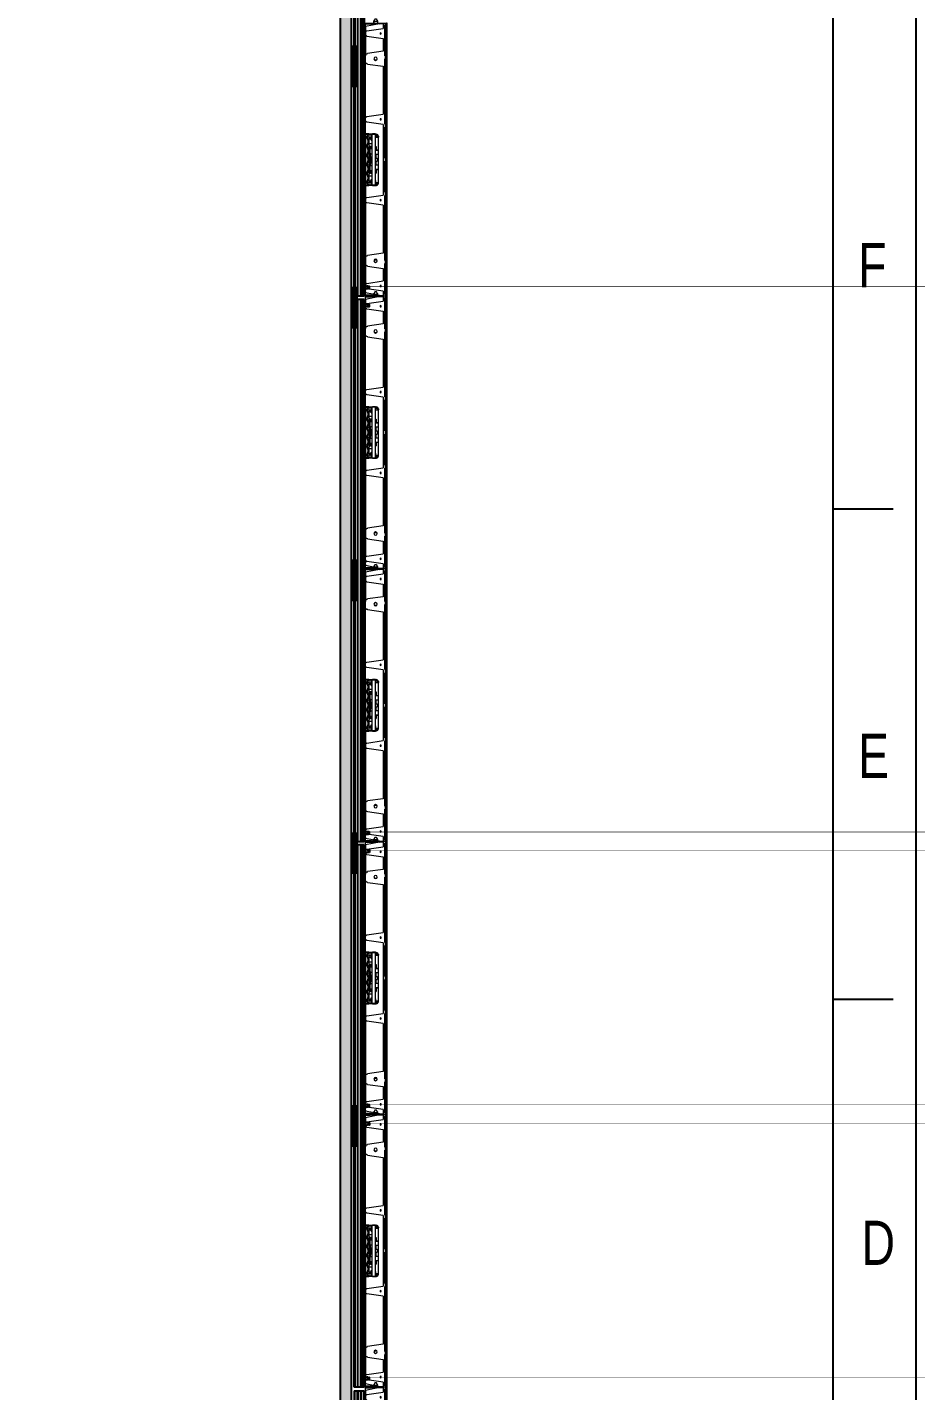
# Model space of a CAD drawing. Header units: millimetres. Extents: x 2185 to 26698, y 9658 to 17427.
# Drawn here: x 24939 to 26698, y 12769 to 15468 of the extents above; entities that cross this region are included whole.
import ezdxf

# ---------------------------------------------------------------- set-up
doc = ezdxf.new("R2010")
doc.units = ezdxf.units.MM
doc.linetypes.add('SLD-实线', pattern=[0])
doc.layers.add('1轮廓线', color=7, linetype='Continuous', lineweight=25)
doc.layers.add('文字层', color=8, linetype='SLD-实线', lineweight=15)
doc.layers.add('DIM', color=4, linetype='Continuous')
doc.styles.add('CKSTANDARD', font='arial.ttf')
doc.styles.add('Roamns', font='romans.shx')

# ---------------------------------------------------------------- blocks, each defined once
blk = doc.blocks.new('76130100')
at = {"color": 2, "linetype": 'Continuous'}
for p, q in [((-4244.3, 2581.9), (-4239.3, 2581.9)), ((-4244.3, 2581.9), (-4244.3, 2578.9)), ((-4242.3, 2578.9), (-4244.3, 2578.9)), ((-4244.3, 2567.9), (-4242.3, 2568.3)), ((-4244.3, 2567.9), (-4244.3, 2565.8)), ((-4242.3, 2565.5), (-4244.3, 2565.8)), ((-4242.3, 2517.4), (-4242.3, 2578.9)), ((-4239.3, 2581.9), (-4206.8, 2581.9)), ((-4239.3, 2581.9), (-4239.3, 2571.9)), ((-4232.2, 2581), (-4239.3, 2581.4)), ((-4206.8, 2567.2), (-4239.3, 2571.9)), ((-4232.2, 2581), (-4204.3, 2579.4)), ((-4232.2, 2581), (-4204.3, 2575.4)), ((-4227.8, 2586.8), (-4228.3, 2586.3)), ((-4227.6, 2586.3), (-4228.3, 2586.3)), ((-4228.3, 2586.3), (-4228.3, 2581.9)), ((-4227, 2587.9), (-4227.8, 2585.9)), ((-4227.4, 2586.8), (-4227.8, 2586.8)), ((-4220.8, 2585.9), (-4227.8, 2585.9)), ((-4227.8, 2585.9), (-4227.8, 2581.9)), ((-4226.8, 2587.9), (-4227, 2587.9)), ((-4223, 2590.9), (-4225.6, 2590.9)), ((-4221.6, 2587.9), (-4221.7, 2587.9)), ((-4221.6, 2587.9), (-4220.8, 2585.9)), ((-4220.8, 2586.8), (-4221.1, 2586.8)), ((-4220.3, 2586.3), (-4220.9, 2586.3)), ((-4220.8, 2586.8), (-4220.3, 2586.3)), ((-4220.8, 2585.9), (-4220.8, 2581.9)), ((-4220.3, 2586.3), (-4220.3, 2581.9)), ((-4206.8, 2581.9), (-4204.3, 2581.9)), ((-4206.8, 2579.5), (-4206.8, 2581.9)), ((-4204.3, 2575.4), (-4204.3, 2581.9)), ((-4204.3, 2575.4), (-4204.2, 2568.9)), ((-4204.3, 2573.9), (-4203.8, 2573.4)), ((-4203.8, 2554.4), (-4203.8, 2573.4)), ((-4206.8, 2556.5), (-4239.3, 2551.9)), ((-4239.3, 2551.9), (-4239.3, 2526.9)), ((-4235.3, 2561.2), (-4235.3, 2562.6)), ((-4233.5, 2562.9), (-4235, 2562.9)), ((-4204.3, 2564.3), (-4204.3, 2559.5)), ((-4204.3, 2558.4), (-4204.2, 2517.5)), ((-4203.8, 2554.4), (-4204.3, 2553.9)), ((-4204.3, 2553.9), (-4203.8, 2554.4)), ((-4203.8, 2554.4), (-4204.3, 2553.9)), ((-4204.3, 2553.9), (-4203.8, 2554.4)), ((-4203.9, 2558.9), (-4203.8, 2558.9)), ((-4203.8, 2554.4), (-4203.8, 2554.4)), ((-4242.3, 2517.4), (-4244.3, 2517.4)), ((-4244.3, 2517.4), (-4244.3, 2511.4)), ((-4242.3, 2511.4), (-4244.3, 2511.4)), ((-4242.3, 2382.4), (-4242.3, 2511.4)), ((-4239.3, 2526.9), (-4208.5, 2522.5)), ((-4204.3, 2361.9), (-4204.3, 2517.5)), ((-4244.3, 2509), (-4244.1, 2509.4)), ((-4244.3, 2509), (-4244.3, 2504.7)), ((-4244.3, 2504.7), (-4244.1, 2504.4)), ((-4244.3, 2494), (-4244.1, 2494.4)), ((-4244.3, 2494), (-4244.3, 2489.7)), ((-4244.3, 2489.7), (-4244.1, 2489.4)), ((-4244.3, 2489.7), (-4244.1, 2489.4)), ((-4244.1, 2509.4), (-4242.3, 2509.4)), ((-4244.1, 2504.4), (-4242.3, 2504.4)), ((-4244.1, 2494.4), (-4242.3, 2494.4)), ((-4244.1, 2489.4), (-4242.3, 2489.4)), ((-4244.1, 2489.4), (-4242.3, 2489.4)), ((-4244, 2506.9), (-4242.3, 2506.9)), ((-4244, 2491.9), (-4242.3, 2491.9)), ((-4244, 2489.4), (-4244, 2489.4)), ((-4244, 2489.4), (-4244, 2489.4)), ((-4208.5, 2501.3), (-4239.3, 2496.9)), ((-4239.3, 2496.9), (-4239.3, 2401.9)), ((-4221.8, 2509.9), (-4226.7, 2509.9)), ((-4244.3, 2447.9), (-4242.3, 2448.3)), ((-4244.3, 2447.9), (-4244.3, 2445.8)), ((-4242.3, 2445.5), (-4244.3, 2445.8)), ((-4244.3, 2389), (-4244.1, 2389.4)), ((-4244.3, 2389), (-4244.3, 2384.7)), ((-4244.3, 2384.7), (-4244.1, 2384.4)), ((-4242.3, 2382.4), (-4244.3, 2382.4)), ((-4244.3, 2382.4), (-4244.3, 2376.4)), ((-4242.3, 2376.4), (-4244.3, 2376.4)), ((-4244.1, 2389.4), (-4242.3, 2389.4)), ((-4244.1, 2384.4), (-4242.3, 2384.4)), ((-4244, 2386.9), (-4242.3, 2386.9)), ((-4242.3, 2314.9), (-4242.3, 2376.4)), ((-4206.8, 2397.2), (-4239.3, 2401.9)), ((-4239.3, 2381.9), (-4206.8, 2386.5)), ((-4239.3, 2381.9), (-4239.3, 2241.9)), ((-4244.3, 2373.5), (-4244.1, 2373.9)), ((-4244.3, 2373.5), (-4244.3, 2369.2)), ((-4244.3, 2369.2), (-4244.1, 2368.9)), ((-4244.3, 2362), (-4244.1, 2362.4)), ((-4244.3, 2362), (-4244.3, 2357.7)), ((-4244.3, 2357.7), (-4244.1, 2357.4)), ((-4244.1, 2373.9), (-4242.3, 2373.9)), ((-4244.1, 2368.9), (-4242.3, 2368.9)), ((-4244.1, 2362.4), (-4242.3, 2362.4)), ((-4244.1, 2357.4), (-4242.3, 2357.4)), ((-4244, 2371.4), (-4242.3, 2371.4)), ((-4244, 2359.9), (-4242.3, 2359.9)), ((-4230.2, 2356.9), (-4229.3, 2356.9)), ((-4230.2, 2266.9), (-4230.2, 2356.9)), ((-4224.3, 2356.9), (-4229.3, 2356.9)), ((-4229.3, 2356.9), (-4229.3, 2266.9)), ((-4227.7, 2360.5), (-4227.7, 2359.7)), ((-4227.7, 2359.7), (-4227.5, 2359.4)), ((-4227.5, 2359.4), (-4223.7, 2359.4)), ((-4227.3, 2359.4), (-4227.3, 2357.1)), ((-4224.3, 2357.1), (-4227.3, 2357.1)), ((-4224.3, 2361.9), (-4204.3, 2361.9)), ((-4224.3, 2352.9), (-4224.3, 2359.4)), ((-4223.7, 2352.9), (-4224.3, 2352.9)), ((-4224.2, 2362.9), (-4218.4, 2362.9)), ((-4223.7, 2361.9), (-4223.7, 2261.9)), ((-4204.3, 2364.3), (-4218.4, 2362.9)), ((-4204.3, 2363.6), (-4218.4, 2362.2)), ((-4218.4, 2362.6), (-4218.4, 2362.9)), ((-4218.4, 2362.2), (-4218.4, 2362.6)), ((-4204.3, 2362.2), (-4218.4, 2362.2)), ((-4217.7, 2261.9), (-4217.7, 2361.9)), ((-4215.7, 2350.9), (-4217.7, 2350.9)), ((-4215.7, 2350.9), (-4215.7, 2361.9)), ((-4211.3, 2356.2), (-4215.7, 2356.2)), ((-4211.3, 2353.4), (-4215.7, 2353.4)), ((-4211.3, 2262.1), (-4211.3, 2361.7)), ((-4208.3, 2353.2), (-4208.3, 2359.7)), ((-4206.8, 2356.9), (-4207.3, 2356.9)), ((-4207.3, 2355.4), (-4207.3, 2356.9)), ((-4207.3, 2355.4), (-4206.8, 2355.2)), ((-4206.8, 2355.2), (-4206.8, 2356.9)), ((-4204.3, 2361.9), (-4204.3, 2106.2)), ((-4244.3, 2327.9), (-4242.3, 2328.3)), ((-4244.3, 2327.9), (-4244.3, 2325.8)), ((-4242.3, 2325.5), (-4244.3, 2325.8)), ((-4229.3, 2330.9), (-4223.7, 2330.9)), ((-4223.7, 2322.9), (-4229.3, 2322.9)), ((-4225.1, 2331.1), (-4228.1, 2331.1)), ((-4228.1, 2331.1), (-4228.1, 2330.9)), ((-4223.7, 2338.4), (-4225.1, 2338.4)), ((-4225.1, 2338.4), (-4225.1, 2330.9)), ((-4223.7, 2333.9), (-4225.1, 2333.9)), ((-4225.1, 2314.9), (-4225.1, 2322.9)), ((-4211.3, 2344.1), (-4217.7, 2344.1)), ((-4217.7, 2338.4), (-4214.9, 2338.4)), ((-4213.8, 2333.9), (-4217.7, 2333.9)), ((-4213.7, 2323.6), (-4217.7, 2323.6)), ((-4214.9, 2338.4), (-4212.3, 2338.4)), ((-4212.3, 2335.1), (-4213.9, 2338.4)), ((-4213.8, 2323.6), (-4213.8, 2324.6)), ((-4213.8, 2323.6), (-4213.8, 2324.6)), ((-4213.7, 2315.1), (-4213.7, 2323.6)), ((-4212.3, 2324.6), (-4213.3, 2324.6)), ((-4213.3, 2324.6), (-4213.3, 2313.9)), ((-4211.3, 2340.1), (-4212.3, 2339.6)), ((-4212.3, 2339.6), (-4212.3, 2284.1)), ((-4212.3, 2333), (-4211.3, 2333.5)), ((-4208.3, 2335.2), (-4208.3, 2342.5)), ((-4208.3, 2317.2), (-4208.3, 2324.5)), ((-4208.1, 2337.4), (-4208.1, 2336.3)), ((-4208.1, 2322.4), (-4208.1, 2321.3)), ((-4206.8, 2340.5), (-4207.3, 2340.4)), ((-4207.3, 2337.4), (-4207.3, 2340.4)), ((-4207.3, 2337.4), (-4206.8, 2337.2)), ((-4206.8, 2322.5), (-4207.3, 2322.4)), ((-4207.3, 2319.4), (-4207.3, 2322.4)), ((-4206.8, 2340.5), (-4206.8, 2337.2)), ((-4206.8, 2322.5), (-4206.8, 2319.2)), ((-4242.3, 2314.9), (-4244.3, 2314.9)), ((-4244.3, 2314.9), (-4244.3, 2308.9)), ((-4242.3, 2308.9), (-4244.3, 2308.9)), ((-4244.3, 2297.9), (-4242.3, 2298.3)), ((-4244.3, 2297.9), (-4244.3, 2295.8)), ((-4242.3, 2295.5), (-4244.3, 2295.8)), ((-4242.3, 2247.4), (-4242.3, 2308.9)), ((-4227.7, 2313.6), (-4229.3, 2313.6)), ((-4227.7, 2310.2), (-4229.3, 2310.2)), ((-4229.3, 2300.9), (-4223.7, 2300.9)), ((-4223.7, 2314.9), (-4227.7, 2314.9)), ((-4227.7, 2314.9), (-4227.7, 2308.9)), ((-4223.7, 2308.9), (-4227.7, 2308.9)), ((-4225.1, 2300.9), (-4225.1, 2308.9)), ((-4215.7, 2317.9), (-4217.7, 2317.9)), ((-4215.7, 2305.9), (-4217.7, 2305.9)), ((-4217.7, 2300.1), (-4213.7, 2300.1)), ((-4215.7, 2305.9), (-4215.7, 2317.9)), ((-4215.7, 2315.1), (-4213.7, 2315.1)), ((-4215.7, 2313.9), (-4213.3, 2313.9)), ((-4213.3, 2309.9), (-4215.7, 2309.9)), ((-4213.7, 2308.6), (-4215.7, 2308.6)), ((-4213.8, 2313.9), (-4213.8, 2315.1)), ((-4213.8, 2308.6), (-4213.8, 2309.9)), ((-4213.8, 2299.1), (-4213.8, 2300.1)), ((-4213.7, 2300.1), (-4213.7, 2308.6)), ((-4213.3, 2309.9), (-4213.3, 2299.1)), ((-4212.3, 2299.1), (-4213.3, 2299.1)), ((-4208.3, 2299.2), (-4208.3, 2306.5)), ((-4208.1, 2302.4), (-4208.1, 2301.3)), ((-4207.3, 2319.4), (-4206.8, 2319.2)), ((-4206.8, 2304.5), (-4207.3, 2304.4)), ((-4207.3, 2301.4), (-4207.3, 2304.4)), ((-4207.3, 2301.4), (-4206.8, 2301.2)), ((-4206.8, 2304.5), (-4206.8, 2301.2)), ((-4223.7, 2292.9), (-4229.3, 2292.9)), ((-4228.1, 2292.9), (-4228.1, 2292.6)), ((-4225.1, 2292.6), (-4228.1, 2292.6)), ((-4225.1, 2292.9), (-4225.1, 2285.4)), ((-4225.1, 2289.9), (-4223.7, 2289.9)), ((-4223.7, 2285.4), (-4225.1, 2285.4)), ((-4223.7, 2270.9), (-4224.3, 2270.9)), ((-4224.3, 2270.9), (-4224.3, 2263.9)), ((-4217.7, 2289.9), (-4213.8, 2289.9)), ((-4214.9, 2285.4), (-4217.7, 2285.4)), ((-4217.7, 2279.7), (-4211.3, 2279.7)), ((-4215.7, 2272.9), (-4217.7, 2272.9)), ((-4215.7, 2261.9), (-4215.7, 2272.9)), ((-4211.3, 2270.4), (-4215.7, 2270.4)), ((-4211.3, 2267.6), (-4215.7, 2267.6)), ((-4214.9, 2285.4), (-4212.3, 2285.4)), ((-4213.9, 2285.4), (-4212.3, 2288.6)), ((-4211.3, 2290.3), (-4212.3, 2290.8)), ((-4212.3, 2284.1), (-4211.3, 2283.6)), ((-4208.3, 2281.2), (-4208.3, 2288.5)), ((-4208.3, 2264), (-4208.3, 2270.5)), ((-4208.1, 2287.4), (-4208.1, 2286.3)), ((-4206.8, 2286.5), (-4207.3, 2286.4)), ((-4207.3, 2283.4), (-4207.3, 2286.4)), ((-4207.3, 2283.4), (-4206.8, 2283.2)), ((-4206.8, 2268.5), (-4207.3, 2268.4)), ((-4207.3, 2266.9), (-4207.3, 2268.4)), ((-4206.8, 2286.5), (-4206.8, 2283.2)), ((-4206.8, 2266.9), (-4206.8, 2268.5)), ((-4244.3, 2266), (-4244.1, 2266.4)), ((-4244.3, 2266), (-4244.3, 2261.7)), ((-4244.3, 2261.7), (-4244.1, 2261.4)), ((-4244.3, 2254.1), (-4244.1, 2254.4)), ((-4244.3, 2254.1), (-4244.3, 2249.8)), ((-4244.3, 2249.8), (-4244.1, 2249.4)), ((-4242.3, 2247.4), (-4244.3, 2247.4)), ((-4244.3, 2247.4), (-4244.3, 2241.4)), ((-4242.3, 2241.4), (-4244.3, 2241.4)), ((-4244.1, 2266.4), (-4242.3, 2266.4)), ((-4244.1, 2261.4), (-4242.3, 2261.4)), ((-4244.1, 2254.4), (-4242.3, 2254.4)), ((-4244.1, 2249.4), (-4242.3, 2249.4)), ((-4244, 2263.9), (-4242.3, 2263.9)), ((-4244, 2251.9), (-4242.3, 2251.9)), ((-4242.3, 2112.4), (-4242.3, 2241.4)), ((-4206.8, 2237.2), (-4239.3, 2241.9)), ((-4230.2, 2266.9), (-4229.3, 2266.9)), ((-4224.3, 2266.9), (-4229.3, 2266.9)), ((-4224.3, 2266.6), (-4227.3, 2266.6)), ((-4227.3, 2266.6), (-4227.3, 2263.9)), ((-4223.7, 2263.9), (-4227.3, 2263.9)), ((-4227.3, 2263.9), (-4227.3, 2261.1)), ((-4204.3, 2261.9), (-4224.3, 2261.9)), ((-4218.4, 2260.9), (-4224.2, 2260.9)), ((-4218.4, 2261.6), (-4204.3, 2261.6)), ((-4204.3, 2260.2), (-4218.4, 2261.6)), ((-4218.4, 2260.9), (-4204.3, 2259.5)), ((-4207.3, 2266.9), (-4206.8, 2266.9)), ((-4244.3, 2239), (-4244.1, 2239.4)), ((-4244.3, 2239), (-4244.3, 2234.7)), ((-4244.3, 2234.7), (-4244.1, 2234.4)), ((-4244.1, 2239.4), (-4242.3, 2239.4)), ((-4244.1, 2234.4), (-4242.3, 2234.4)), ((-4244, 2236.9), (-4242.3, 2236.9)), ((-4239.3, 2221.9), (-4206.8, 2226.5)), ((-4239.3, 2221.9), (-4239.3, 2126.9)), ((-4244.3, 2177.9), (-4242.3, 2178.3)), ((-4244.3, 2177.9), (-4244.3, 2175.8)), ((-4242.3, 2175.5), (-4244.3, 2175.8)), ((-4244.3, 2134), (-4244.1, 2134.4)), ((-4244.3, 2134), (-4244.3, 2129.7)), ((-4244.1, 2134.4), (-4242.3, 2134.4)), ((-4244.3, 2129.7), (-4244.1, 2129.4)), ((-4244.3, 2129.7), (-4244.1, 2129.4)), ((-4244.3, 2119), (-4244.1, 2119.4)), ((-4244.3, 2119), (-4244.3, 2114.7)), ((-4244.3, 2114.7), (-4244.1, 2114.4)), ((-4242.3, 2112.4), (-4244.3, 2112.4)), ((-4244.3, 2112.4), (-4244.3, 2106.4)), ((-4242.3, 2106.4), (-4244.3, 2106.4)), ((-4244.1, 2129.4), (-4242.3, 2129.4)), ((-4244.1, 2129.4), (-4242.3, 2129.4)), ((-4244.1, 2119.4), (-4242.3, 2119.4)), ((-4244.1, 2114.4), (-4242.3, 2114.4)), ((-4244, 2131.9), (-4242.3, 2131.9)), ((-4244, 2129.4), (-4244, 2129.4)), ((-4244, 2129.4), (-4244, 2129.4)), ((-4244, 2116.9), (-4242.3, 2116.9)), ((-4242.3, 2044.9), (-4242.3, 2106.4)), ((-4239.3, 2126.9), (-4208.5, 2122.5)), ((-4221.8, 2113.9), (-4226.7, 2113.9)), ((-4204.2, 2106.3), (-4204.3, 2066.9)), ((-4208.5, 2101.3), (-4239.3, 2096.9)), ((-4239.3, 2096.9), (-4239.3, 2071.9)), ((-4244.3, 2057.9), (-4242.3, 2058.3)), ((-4244.3, 2057.9), (-4244.3, 2055.8)), ((-4242.3, 2055.5), (-4244.3, 2055.8)), ((-4206.8, 2067.2), (-4239.3, 2071.9)), ((-4239.3, 2051.9), (-4206.8, 2056.5)), ((-4239.3, 2051.9), (-4239.3, 2041.9)), ((-4235.3, 2061.2), (-4235.3, 2062.6)), ((-4235, 2060.9), (-4233.5, 2060.9)), ((-4203.8, 2069.4), (-4204.3, 2069.9)), ((-4204.3, 2069.9), (-4203.8, 2069.4)), ((-4204.3, 2059.5), (-4204.3, 2064.3)), ((-4203.8, 2050.4), (-4203.8, 2069.4)), ((-4242.3, 2044.9), (-4244.3, 2044.9)), ((-4244.3, 2044.9), (-4244.3, 2041.9)), ((-4244.3, 2041.9), (-4239.3, 2041.9)), ((-4239.3, 2042.4), (-4204.3, 2044.4)), ((-4206.8, 2041.9), (-4239.3, 2041.9)), ((-4236.3, 2041.9), (-4235.8, 2041.4)), ((-4204.3, 2041.4), (-4235.8, 2041.4)), ((-4232.1, 2042.8), (-4204.3, 2048.4)), ((-4206.8, 2044.2), (-4206.8, 2041.9)), ((-4204.3, 2041.9), (-4206.8, 2041.9)), ((-4204.2, 2050.4), (-4204.3, 2048.4)), ((-4204.2, 2050.4), (-4204.3, 2048.4)), ((-4203.8, 2050.4), (-4204.3, 2049.9)), ((-4204.3, 2049.9), (-4203.8, 2050.4)), ((-4203.8, 2050.4), (-4204.3, 2049.9)), ((-4204.3, 2049.9), (-4203.8, 2050.4)), ((-4204.3, 2044.4), (-4204.3, 2048.4)), ((-4204.3, 2044.4), (-4204.3, 2041.4)), ((-4203.8, 2050.4), (-4203.8, 2050.4))]:
    blk.add_line(p, q, dxfattribs=at)
for points in [[(-4207.3, 2355.4), (-4207, 2355.3), (-4206.8, 2355.2)], [(-4207.3, 2337.4), (-4207, 2337.3), (-4206.8, 2337.2)], [(-4207.3, 2319.4), (-4207, 2319.3), (-4206.8, 2319.2)], [(-4207.3, 2301.4), (-4207, 2301.3), (-4206.8, 2301.2)], [(-4207.3, 2283.4), (-4207, 2283.3), (-4206.8, 2283.2)]]:
    blk.add_lwpolyline(points, dxfattribs=at)
for centre, radius in [((-4234.3, 2561.9), 1.25), ((-4224.3, 2511.9), 3.25), ((-4234.3, 2391.9), 1.25), ((-4234.3, 2231.9), 1.25), ((-4224.3, 2111.9), 3.25), ((-4234.3, 2061.9), 1.25)]:
    blk.add_circle(centre, radius, dxfattribs=at)
for centre, radius, start, end in [((-4207.3, 2564.3), 3, 0, 81.8699), ((-4207.3, 2559.5), 3, 278.1301, 0), ((-4209.3, 2517.5), 5, 359.9256, 81.8699), ((-4209.3, 2506.2), 5, 278.1301, 360), ((-4207.3, 2394.3), 3, 0, 81.8699), ((-4207.3, 2389.5), 3, 278.1301, 0), ((-4224.2, 2356.9), 6.04, 162.0207, 178.5248), ((-4224.3, 2356.9), 5.88, 178.5833, 179.9946), ((-4224.3, 2356.9), 5, 90, 180.0001), ((-4224.2, 2356.8), 6.05, 92.0516, 107.8568), ((-4224.2, 2356.9), 5.98, 90.0048, 92.0353), ((-4194.3, 2347.9), 15, 150.0736, 209.9264), ((-4194.3, 2347.9), 14.5, 149.5415, 210.4503), ((-4207.3, 2356.9), 1, 90, 263.6932), ((-4211.4, 2356), 4.78, 10.8485, 12.4924), ((-4194.3, 2347.9), 15, 179.9861, 209.9264), ((-4194.3, 2329.9), 15, 150.0736, 209.9264), ((-4194.3, 2329.9), 15, 179.9861, 209.9264), ((-4194.3, 2329.9), 14.5, 149.5497, 210.4503), ((-4207.3, 2341.9), 1, 153.7636, 256.1312), ((-4207.3, 2336.9), 1, 90, 233.2827), ((-4207.3, 2321.9), 1, 102.3371, 270), ((-4217.7, 2315.9), 3, 317.9942, 345.5225), ((-4217.7, 2307.9), 3, 14.4775, 42.0116), ((-4194.3, 2311.9), 15, 150.0736, 209.9264), ((-4194.3, 2311.9), 15, 179.9861, 209.9264), ((-4194.3, 2293.9), 15, 150.0736, 209.9264), ((-4194.3, 2311.9), 14.5, 149.5497, 210.4503), ((-4194.3, 2293.9), 14.5, 149.5497, 210.4503), ((-4207.3, 2301.9), 1, 90, 257.6429), ((-4309.3, 2292.6), 95.5, 358.3885, 358.9684), ((-4194.3, 2293.9), 15, 179.9861, 209.9264), ((-4194.3, 2275.9), 15, 150.0736, 209.9264), ((-4194.3, 2275.9), 15, 179.9861, 209.9264), ((-4194.3, 2275.9), 14.5, 149.5497, 210.4588), ((-4207.3, 2286.9), 1, 126.6993, 266.724), ((-4207.3, 2281.9), 1, 103.9149, 206.2179), ((-4207.3, 2266.9), 1, 90, 263.6973), ((-4224, 2266.9), 6.16, 180.2372, 181.5882), ((-4224.3, 2266.9), 5, 180, 270), ((-4224.2, 2267), 6.17, 267.868, 269.824), ((-4207.3, 2234.3), 3, 0, 81.8699), ((-4207.3, 2229.5), 3, 278.1301, 0), ((-4209.3, 2117.5), 5, 0, 81.8699), ((-4209.3, 2106.2), 5, 278.1301, 360), ((-4207.3, 2064.3), 3, 0, 81.8699), ((-4207.3, 2059.5), 3, 278.1301, 0), ((-5792.9, 2054.8), 1588.6, 359.8395, 359.9641)]:
    blk.add_arc(centre, radius, start, end, dxfattribs=at)
for points, knots in [([(-4225.6, 2590.9), (-4225.7, 2590.7), (-4225.9, 2590.2), (-4226.3, 2589.2), (-4226.6, 2588.4), (-4226.8, 2587.9)], [0, 0, 0, 0, 0.249999, 0.499999, 1, 1, 1, 1]), ([(-4223, 2590.9), (-4222.8, 2590.7), (-4222.6, 2590.2), (-4222.2, 2589.2), (-4221.9, 2588.4), (-4221.7, 2587.9)], [0, 0, 0, 0, 0.249999, 0.499999, 1, 1, 1, 1]), ([(-4204.2, 2568.9), (-4204.2, 2568.2), (-4204.2, 2566.6), (-4204.2, 2565.1), (-4204.2, 2564.3)], [0, 0, 0, 0, 0.500001, 1, 1, 1, 1]), ([(-4244, 2509.4), (-4244, 2509.2), (-4244.1, 2508.7), (-4244.1, 2508.1), (-4244.1, 2507.5), (-4244, 2507.1), (-4244, 2506.9)], [0, 0, 0, 0, 0.250345, 0.5, 0.749655, 1, 1, 1, 1]), ([(-4244, 2506.9), (-4244, 2506.7), (-4244.1, 2506.2), (-4244.1, 2505.6), (-4244.1, 2505), (-4244, 2504.6), (-4244, 2504.4)], [0, 0, 0, 0, 0.250345, 0.5, 0.749655, 1, 1, 1, 1]), ([(-4244, 2494.4), (-4244, 2494.2), (-4244.1, 2493.8), (-4244.1, 2493.1), (-4244.1, 2492.5), (-4244, 2492.1), (-4244, 2491.9)], [0, 0, 0, 0, 0.250345, 0.5, 0.749655, 1, 1, 1, 1]), ([(-4244, 2491.9), (-4244, 2491.7), (-4244.1, 2491.3), (-4244.1, 2490.6), (-4244.1, 2490), (-4244, 2489.6), (-4244, 2489.4)], [0, 0, 0, 0, 0.250345, 0.5, 0.749655, 1, 1, 1, 1]), ([(-4244, 2389.4), (-4244, 2389.2), (-4244.1, 2388.7), (-4244.1, 2388.1), (-4244.1, 2387.5), (-4244, 2387.1), (-4244, 2386.9)], [0, 0, 0, 0, 0.250345, 0.5, 0.749655, 1, 1, 1, 1]), ([(-4244, 2386.9), (-4244, 2386.7), (-4244.1, 2386.2), (-4244.1, 2385.6), (-4244.1, 2385), (-4244, 2384.6), (-4244, 2384.4)], [0, 0, 0, 0, 0.250345, 0.5, 0.749655, 1, 1, 1, 1]), ([(-4244, 2373.9), (-4244, 2373.7), (-4244.1, 2373.3), (-4244.1, 2372.6), (-4244.1, 2372), (-4244, 2371.6), (-4244, 2371.4)], [0, 0, 0, 0, 0.250345, 0.5, 0.749655, 1, 1, 1, 1]), ([(-4244, 2371.4), (-4244, 2371.2), (-4244.1, 2370.8), (-4244.1, 2370.1), (-4244.1, 2369.5), (-4244, 2369.1), (-4244, 2368.9)], [0, 0, 0, 0, 0.250345, 0.5, 0.749655, 1, 1, 1, 1]), ([(-4244, 2362.4), (-4244, 2362.2), (-4244.1, 2361.7), (-4244.1, 2361.1), (-4244.1, 2360.5), (-4244, 2360.1), (-4244, 2359.9)], [0, 0, 0, 0, 0.250345, 0.5, 0.749655, 1, 1, 1, 1]), ([(-4244, 2359.9), (-4244, 2359.7), (-4244.1, 2359.2), (-4244.1, 2358.6), (-4244.1, 2358), (-4244, 2357.6), (-4244, 2357.4)], [0, 0, 0, 0, 0.250345, 0.5, 0.749655, 1, 1, 1, 1]), ([(-4229.9, 2358.7), (-4229.6, 2359.6), (-4228.6, 2361.3), (-4226.9, 2362.3), (-4226, 2362.6)], [0, 0, 0, 0, 0.500181, 1, 1, 1, 1]), ([(-4227.5, 2360.6), (-4227.5, 2360.4), (-4227.5, 2360), (-4227.4, 2359.6), (-4227.4, 2359.4)], [0, 0, 0, 0, 0.499316, 1, 1, 1, 1]), ([(-4224.2, 2362.9), (-4224.2, 2362.8), (-4224.2, 2362.5), (-4224.2, 2362.2), (-4224.2, 2362.1), (-4224.2, 2362), (-4224.2, 2361.9), (-4224.2, 2361.9), (-4224.3, 2361.9)], [0, 0, 0, 0, 0.368532, 0.703953, 0.830035, 0.921879, 0.978514, 1, 1, 1, 1]), ([(-4218.4, 2361.9), (-4218.4, 2361.9), (-4218.4, 2361.9), (-4218.4, 2362), (-4218.4, 2362.1), (-4218.4, 2362.1), (-4218.4, 2362.2)], [0, 0, 0, 0, 0.072027, 0.266141, 0.581003, 1, 1, 1, 1]), ([(-4210.2, 2361.5), (-4209.6, 2361.2), (-4208.8, 2360.7), (-4208, 2359.7), (-4207.7, 2359.1), (-4207.5, 2358.8)], [0, 0, 0, 0, 0.499721, 0.749692, 1, 1, 1, 1]), ([(-4213.8, 2324.6), (-4213.8, 2326.2), (-4213.8, 2329.2), (-4213.8, 2332.3), (-4213.8, 2333.9)], [0, 0, 0, 0, 0.500005, 1, 1, 1, 1]), ([(-4244, 2266.4), (-4244, 2266.2), (-4244.1, 2265.7), (-4244.1, 2265.1), (-4244.1, 2264.5), (-4244, 2264.1), (-4244, 2263.9)], [0, 0, 0, 0, 0.250345, 0.5, 0.749655, 1, 1, 1, 1]), ([(-4244, 2263.9), (-4244, 2263.7), (-4244.1, 2263.2), (-4244.1, 2262.6), (-4244.1, 2262), (-4244, 2261.6), (-4244, 2261.4)], [0, 0, 0, 0, 0.250345, 0.5, 0.749655, 1, 1, 1, 1]), ([(-4244, 2254.4), (-4244, 2254.2), (-4244.1, 2253.8), (-4244.1, 2253.2), (-4244.1, 2252.5), (-4244, 2252.1), (-4244, 2251.9)], [0, 0, 0, 0, 0.250345, 0.5, 0.749655, 1, 1, 1, 1]), ([(-4244, 2251.9), (-4244, 2251.7), (-4244.1, 2251.3), (-4244.1, 2250.7), (-4244.1, 2250), (-4244, 2249.6), (-4244, 2249.4)], [0, 0, 0, 0, 0.250345, 0.5, 0.749655, 1, 1, 1, 1]), ([(-4226, 2261.2), (-4226.9, 2261.5), (-4228.6, 2262.5), (-4229.6, 2264.1), (-4229.9, 2265)], [0, 0, 0, 0, 0.499813, 1, 1, 1, 1]), ([(-4224.3, 2261.9), (-4224.2, 2261.9), (-4224.2, 2261.8), (-4224.2, 2261.8), (-4224.2, 2261.7), (-4224.2, 2261.5), (-4224.2, 2261.3), (-4224.2, 2261), (-4224.2, 2260.9)], [0, 0, 0, 0, 0.026038, 0.090357, 0.184231, 0.296114, 0.594333, 1, 1, 1, 1]), ([(-4218.4, 2261.6), (-4218.4, 2261.6), (-4218.4, 2261.7), (-4218.4, 2261.8), (-4218.4, 2261.8), (-4218.4, 2261.9), (-4218.4, 2261.9)], [0, 0, 0, 0, 0.419151, 0.734047, 0.928035, 1, 1, 1, 1]), ([(-4218.4, 2260.9), (-4218.4, 2260.9), (-4218.4, 2261.2), (-4218.4, 2261.4), (-4218.4, 2261.6)], [0, 0, 0, 0, 0.275549, 1, 1, 1, 1]), ([(-4207.5, 2264.9), (-4207.7, 2264.6), (-4208, 2264.1), (-4208.9, 2263), (-4209.7, 2262.5), (-4210.4, 2262.2)], [0, 0, 0, 0, 0.250373, 0.50046, 1, 1, 1, 1]), ([(-4244, 2239.4), (-4244, 2239.2), (-4244.1, 2238.7), (-4244.1, 2238.1), (-4244.1, 2237.5), (-4244, 2237.1), (-4244, 2236.9)], [0, 0, 0, 0, 0.250345, 0.5, 0.749655, 1, 1, 1, 1]), ([(-4244, 2236.9), (-4244, 2236.7), (-4244.1, 2236.2), (-4244.1, 2235.6), (-4244.1, 2235), (-4244, 2234.6), (-4244, 2234.4)], [0, 0, 0, 0, 0.250345, 0.5, 0.749655, 1, 1, 1, 1]), ([(-4244, 2134.4), (-4244, 2134.2), (-4244.1, 2133.8), (-4244.1, 2133.1), (-4244.1, 2132.5), (-4244, 2132.1), (-4244, 2131.9)], [0, 0, 0, 0, 0.250345, 0.5, 0.749655, 1, 1, 1, 1]), ([(-4244, 2131.9), (-4244, 2131.7), (-4244.1, 2131.3), (-4244.1, 2130.6), (-4244.1, 2130), (-4244, 2129.6), (-4244, 2129.4)], [0, 0, 0, 0, 0.250345, 0.5, 0.749655, 1, 1, 1, 1]), ([(-4244, 2119.4), (-4244, 2119.2), (-4244.1, 2118.7), (-4244.1, 2118.1), (-4244.1, 2117.5), (-4244, 2117.1), (-4244, 2116.9)], [0, 0, 0, 0, 0.250345, 0.5, 0.749655, 1, 1, 1, 1]), ([(-4244, 2116.9), (-4244, 2116.7), (-4244.1, 2116.2), (-4244.1, 2115.6), (-4244.1, 2115), (-4244, 2114.6), (-4244, 2114.4)], [0, 0, 0, 0, 0.250345, 0.5, 0.749655, 1, 1, 1, 1]), ([(-4204.3, 2066.9), (-4204.3, 2066.8), (-4204.3, 2066.6), (-4204.3, 2066.4), (-4204.2, 2066.2), (-4204.3, 2066), (-4204.3, 2065.9)], [0, 0, 0, 0, 0.250829, 0.500494, 0.749562, 1, 1, 1, 1]), ([(-4204.2, 2059.5), (-4204.2, 2058.5), (-4204.2, 2056.7), (-4204.2, 2054.8), (-4204.2, 2053.8)], [0, 0, 0, 0, 0.499999, 1, 1, 1, 1])]:
    blk.add_open_spline(points, degree=3, knots=knots, dxfattribs=at)
for points in [[(-4204.2, 2568.9), (-4204.1, 2568.9), (-4203.9, 2568.9), (-4203.8, 2568.9)], [(-4204.3, 2558.8), (-4204.2, 2558.8), (-4204.2, 2558.7), (-4204.2, 2558.6)], [(-4204.2, 2558.6), (-4204.2, 2558.5), (-4204.2, 2558.4), (-4204.3, 2558.4)], [(-4204.2, 2558.8), (-4204.1, 2558.9), (-4204, 2558.9), (-4203.9, 2558.9)], [(-4212.2, 2361.9), (-4211.5, 2361.9), (-4210.9, 2361.7), (-4210.2, 2361.5)], [(-4207.5, 2358.8), (-4207.2, 2358.3), (-4206.9, 2357.7), (-4206.8, 2357)], [(-4214.8, 2333.9), (-4214.8, 2335.4), (-4214.8, 2336.9), (-4214.9, 2338.4)], [(-4213.8, 2290.8), (-4213.8, 2293.6), (-4213.8, 2296.4), (-4213.8, 2299.1)], [(-4214.9, 2285.4), (-4214.8, 2286.9), (-4214.8, 2288.4), (-4214.8, 2289.9)], [(-4229.9, 2265), (-4230.1, 2265.6), (-4230.2, 2266.2), (-4230.2, 2266.7)], [(-4224.4, 2260.9), (-4225, 2260.9), (-4225.5, 2261), (-4226, 2261.2)], [(-4210.4, 2262.2), (-4211, 2262), (-4211.6, 2261.9), (-4212.2, 2261.9)], [(-4207, 2265.9), (-4207.2, 2265.6), (-4207.3, 2265.3), (-4207.5, 2264.9)], [(-4206.8, 2266.9), (-4206.8, 2266.6), (-4206.9, 2266.2), (-4207, 2265.9)], [(-4203.8, 2065.9), (-4203.9, 2065.9), (-4204.1, 2065.9), (-4204.2, 2065.9)], [(-4204.2, 2065.9), (-4204.2, 2065.6), (-4204.2, 2065.2), (-4204.2, 2064.8)], [(-4204.2, 2053.8), (-4204.1, 2053.9), (-4203.9, 2053.9), (-4203.8, 2053.9)]]:
    blk.add_open_spline(points, degree=3, dxfattribs=at)
blk = doc.blocks.new('IM-2')
at = {"color": 4, "lineweight": 5}
for p, q in [((1381.7, 4077.4), (1379.7, 4077.4)), ((1379.7, 4077.4), (1379.7, 3807.4)), ((1381.7, 3807.4), (1381.7, 4077.4)), ((1379.7, 3807.4), (1381.7, 3807.4))]:
    blk.add_line(p, q, dxfattribs=at)
blk = doc.blocks.new('8755')
at = {"lineweight": 5}
h = blk.add_hatch(color=6, dxfattribs=at)
h.dxf.hatch_style = 1
h.paths.add_polyline_path([(1417, -4357.3), (1418, -4357.3), (1418, -4627.3), (1417, -4627.3)])
at = {"color": 6, "lineweight": 5}
blk.add_lwpolyline([(1417, -4357.3), (1418, -4357.3), (1418, -4627.3), (1417, -4627.3)], close=True, dxfattribs=at)
blk = doc.blocks.new('sadzfxvb')
at = {"color": 4, "lineweight": 5}
for name, p in [('8755', (26706.4, 16383.8)), ('IM-2', (26744.7, 7949.1)), ('8755', (26706.4, 16113.8)), ('IM-2', (26744.7, 7679.1))]:
    blk.add_blockref(name, p, dxfattribs=at)
at = {"layer": '文字层'}
blk.add_blockref('76130100', (32370.6, 9444.5), dxfattribs=at)
blk = doc.blocks.new('*U366')
at = {"xscale": -1, "rotation": 0.0001152663019432509}
blk.add_blockref('sadzfxvb', (28145.2, -11760.6), dxfattribs=at)
blk = doc.blocks.new('*U367')
at = {"color": 0, "linetype": 'ByBlock', "lineweight": -2, "transparency": 16777216}
for p in [(0, 2700), (0, 2160), (0, 1620), (0, 1080), (0, 540), (0, 0)]:
    blk.add_blockref('*U366', p, dxfattribs=at)
blk = doc.blocks.new('easdfcgb')
blk.add_lwpolyline([(28108.2, 11244), (28108.2, 11241.8)])
at = {"layer": '1轮廓线', "linetype": 'Continuous', "lineweight": 25}
for p, q in [((28100.4, 11242.3), (28102.2, 11244.1)), ((28100.4, 11241.9), (28100.4, 11242.3)), ((28100.4, 11240.3), (28100.4, 11241.9)), ((28100.4, 11238.8), (28100.4, 11240)), ((28100.4, 11236.9), (28100.4, 11238.5)), ((28100.4, 11236.5), (28100.4, 11236.9)), ((28102.2, 11234.7), (28100.4, 11236.5)), ((28102.2, 11244.1), (28102.8, 11244.1)), ((28102.8, 11234.7), (28102.2, 11234.7)), ((28102.8, 11244.1), (28102.9, 11244)), ((28102.8, 11238.1), (28102.8, 11240.6)), ((28102.9, 11234.8), (28102.8, 11234.7)), ((28102.9, 11244), (28102.9, 11241.6)), ((28102.9, 11241.6), (28106.4, 11241.6)), ((28102.9, 11237.1), (28102.9, 11234.8)), ((28106.4, 11237.1), (28102.9, 11237.1)), ((28106.4, 11243.6), (28107.4, 11244.1)), ((28106.4, 11241.6), (28106.4, 11243.6)), ((28106.4, 11235.2), (28106.4, 11237.1)), ((28107.4, 11234.7), (28106.4, 11235.2)), ((28107.4, 11244.1), (28108.1, 11244.1)), ((28108.1, 11234.7), (28107.4, 11234.7)), ((28108.1, 11244.1), (28108.2, 11244)), ((28108.2, 11234.8), (28108.1, 11234.7)), ((28108.2, 11241.8), (28109, 11241.8)), ((28109, 11237), (28108.2, 11237)), ((28108.2, 11237), (28108.2, 11234.8)), ((28109, 11241.8), (28109, 11241.8)), ((28109, 11236.6), (28109, 11237)), ((28109.2, 11236.4), (28109, 11236.6)), ((28109.1, 11241.5), (28109.1, 11241.5)), ((28109.2, 11236.4), (28109.2, 11236.4)), ((28109.6, 11242.3), (28109.6, 11242.3)), ((28109.6, 11242.3), (28109.7, 11242.3)), ((28109.6, 11237.2), (28109.6, 11237.2)), ((28109.7, 11242.3), (28109.7, 11242.3)), ((28110.1, 11241.5), (28110.1, 11241.5)), ((28110.1, 11236.4), (28110.1, 11236.4)), ((28110.2, 11236.4), (28110.1, 11236.4)), ((28110.2, 11236.4), (28110.2, 11236.4)), ((28110.6, 11242.3), (28110.6, 11242.3)), ((28110.6, 11242.3), (28110.7, 11242.3)), ((28110.6, 11237.2), (28110.6, 11237.2)), ((28110.7, 11242.3), (28110.7, 11242.3)), ((28111.1, 11241.5), (28111.1, 11241.5)), ((28111.1, 11236.4), (28111.1, 11236.4)), ((28111.2, 11236.4), (28111.1, 11236.4)), ((28111.2, 11236.4), (28111.2, 11236.4)), ((28111.6, 11242.3), (28111.6, 11242.3)), ((28111.6, 11242.3), (28111.7, 11242.3)), ((28111.6, 11237.2), (28111.6, 11237.2)), ((28111.7, 11242.3), (28111.7, 11242.3)), ((28112.1, 11241.5), (28112.1, 11241.5)), ((28112.1, 11236.4), (28112.1, 11236.4)), ((28112.2, 11236.4), (28112.1, 11236.4)), ((28112.2, 11236.4), (28112.2, 11236.4)), ((28112.6, 11242.3), (28112.6, 11242.3)), ((28112.6, 11242.3), (28112.7, 11242.3)), ((28112.6, 11237.2), (28112.6, 11237.2)), ((28112.7, 11242.3), (28112.7, 11242.3)), ((28113.1, 11241.5), (28113.1, 11241.5)), ((28113.1, 11236.4), (28113.1, 11236.4)), ((28113.2, 11236.4), (28113.1, 11236.4)), ((28113.2, 11236.4), (28113.2, 11236.4)), ((28113.6, 11242.3), (28113.6, 11242.3)), ((28113.6, 11242.3), (28113.7, 11242.3)), ((28113.6, 11237.2), (28113.6, 11237.2)), ((28113.7, 11242.3), (28113.7, 11242.3)), ((28115.9, 11240.9), (28113.7, 11240.9)), ((28113.7, 11240.9), (28113.7, 11237.9)), ((28116.1, 11239.4), (28113.7, 11239.4)), ((28113.7, 11237.9), (28115.9, 11237.9)), ((28114.1, 11241.5), (28114.1, 11241.5)), ((28114.1, 11236.4), (28114.1, 11236.4)), ((28114.2, 11236.4), (28114.1, 11236.4)), ((28114.2, 11236.4), (28114.2, 11236.4)), ((28114.6, 11242.3), (28114.6, 11242.3)), ((28114.6, 11242.3), (28114.7, 11242.3)), ((28114.6, 11237.2), (28114.6, 11237.2)), ((28114.7, 11242.3), (28114.7, 11242.3)), ((28115.1, 11241.5), (28115.1, 11241.5)), ((28115.1, 11236.4), (28115.1, 11236.4)), ((28115.2, 11236.4), (28115.1, 11236.4)), ((28115.2, 11236.4), (28115.2, 11236.4)), ((28115.6, 11242.3), (28115.6, 11242.3)), ((28115.6, 11242.3), (28115.7, 11242.3)), ((28115.6, 11237.2), (28115.6, 11237.2)), ((28115.7, 11242.3), (28115.7, 11242.3)), ((28116.2, 11241.2), (28115.9, 11240.9)), ((28115.9, 11237.9), (28116.2, 11237.6)), ((28116.2, 11236.9), (28115.9, 11236.6)), ((28115.9, 11236.6), (28115.9, 11236.6)), ((28116.1, 11241.5), (28116.1, 11241.5)), ((28116.2, 11241.7), (28116.2, 11241.7)), ((28116.2, 11241.7), (28116.2, 11241.2)), ((28116.2, 11241.2), (28116.2, 11237.6)), ((28116.2, 11237.6), (28116.2, 11236.9))]:
    blk.add_line(p, q, dxfattribs=at)
at = {"layer": '1轮廓线'}
for p, q in [((28100.4, 11241.9), (28102.8, 11240.6)), ((28100.4, 11236.9), (28102.8, 11238.1)), ((28102.8, 11240.6), (28103.2, 11239.4)), ((28102.8, 11238.1), (28103.2, 11239.4)), ((28113.7, 11240.9), (28113.3, 11239.4)), ((28113.7, 11237.9), (28113.3, 11239.4))]:
    blk.add_line(p, q, dxfattribs=at)
at = {"layer": '1轮廓线', "linetype": 'Continuous', "lineweight": 25}
for points, degree, knots in [([(28100.4, 11240), (28100.4, 11240), (28100.4, 11240), (28100.4, 11240), (28100.4, 11240.1), (28100.4, 11240.1), (28100.4, 11240.2), (28100.4, 11240.3)], 2, [0, 0, 0, 0.25, 0.25, 0.5, 0.75, 0.75, 1, 1, 1]), ([(28100.4, 11238.5), (28100.4, 11238.5), (28100.4, 11238.6), (28100.4, 11238.7), (28100.4, 11238.7), (28100.4, 11238.7), (28100.4, 11238.8), (28100.4, 11238.8)], 2, [0, 0, 0, 0.250039, 0.250039, 0.500079, 0.750118, 0.750118, 1, 1, 1]), ([(28112.2, 11236.5), (28112.2, 11236.5), (28112.2, 11236.5), (28112.2, 11236.4), (28112.2, 11236.4), (28112.2, 11236.4)], 3, [0, 0, 0, 0, 0.097677, 0.097677, 1, 1, 1, 1]), ([(28115.2, 11236.4), (28115.2, 11236.4), (28115.2, 11236.4), (28115.2, 11236.5), (28115.2, 11236.5), (28115.2, 11236.5)], 3, [0, 0, 0, 0, 0.90212, 0.90212, 1, 1, 1, 1]), ([(28116.2, 11240.9), (28116, 11240.9), (28115.9, 11240.9), (28115.9, 11240.9)], 2, [0, 0, 0, 0.500069, 1, 1, 1]), ([(28116.1, 11239.4), (28116, 11239.6), (28116, 11239.8), (28115.9, 11239.9), (28115.9, 11240.3), (28116, 11240.7), (28116.1, 11240.9)], 2, [0, 0, 0, 0.25, 0.25, 0.5, 0.75, 1, 1, 1]), ([(28116.1, 11237.9), (28116, 11238.1), (28116, 11238.3), (28115.9, 11238.4), (28115.9, 11238.8), (28116, 11239.2), (28116.1, 11239.4)], 2, [0, 0, 0, 0.25, 0.25, 0.5, 0.75, 1, 1, 1])]:
    blk.add_open_spline(points, degree=degree, knots=knots, dxfattribs=at)
for points, degree in [([(28109, 11241.8), (28109, 11241.7), (28109.1, 11241.6), (28109.1, 11241.5)], 3), ([(28109.1, 11241.5), (28109.3, 11241.8), (28109.4, 11242.1), (28109.6, 11242.3)], 3), ([(28109.4, 11242.1), (28109.3, 11241.8), (28109.1, 11241.5)], 2), ([(28109.6, 11237.2), (28109.5, 11236.9), (28109.3, 11236.7), (28109.2, 11236.4)], 3), ([(28110.1, 11236.4), (28109.9, 11236.7), (28109.8, 11236.9), (28109.6, 11237.2)], 3), ([(28109.7, 11242.3), (28109.8, 11242.1), (28110, 11241.8), (28110.1, 11241.5)], 3), ([(28110.1, 11241.5), (28110.3, 11241.8), (28110.4, 11242.1), (28110.6, 11242.3)], 3), ([(28110.6, 11237.2), (28110.5, 11236.9), (28110.3, 11236.7), (28110.2, 11236.4)], 3), ([(28110.2, 11236.4), (28110.2, 11236.4), (28110.2, 11236.4), (28110.2, 11236.5)], 3), ([(28110.5, 11242.3), (28110.5, 11242.3), (28110.6, 11242.3), (28110.6, 11242.3)], 3), ([(28111.1, 11236.4), (28110.9, 11236.7), (28110.8, 11236.9), (28110.6, 11237.2)], 3), ([(28110.7, 11242.3), (28110.8, 11242.1), (28111, 11241.8), (28111.1, 11241.5)], 3), ([(28111.1, 11241.5), (28111.3, 11241.8), (28111.4, 11242.1), (28111.6, 11242.3)], 3), ([(28111.6, 11237.2), (28111.5, 11236.9), (28111.3, 11236.7), (28111.2, 11236.4)], 3), ([(28111.2, 11236.5), (28111.2, 11236.4), (28111.2, 11236.4), (28111.2, 11236.4)], 3), ([(28111.5, 11242.3), (28111.5, 11242.3), (28111.6, 11242.3), (28111.6, 11242.3)], 3), ([(28112.1, 11236.4), (28111.9, 11236.7), (28111.8, 11236.9), (28111.6, 11237.2)], 3), ([(28111.7, 11242.3), (28111.8, 11242.1), (28112, 11241.8), (28112.1, 11241.5)], 3), ([(28112.1, 11241.5), (28112.3, 11241.8), (28112.4, 11242.1), (28112.6, 11242.3)], 3), ([(28112.2, 11236.5), (28112.4, 11236.8), (28112.6, 11237.2)], 2), ([(28112.6, 11237.2), (28112.5, 11236.9), (28112.3, 11236.7), (28112.2, 11236.4)], 3), ([(28112.5, 11242.3), (28112.5, 11242.3), (28112.6, 11242.3), (28112.6, 11242.3)], 3), ([(28113.1, 11236.4), (28112.9, 11236.7), (28112.8, 11236.9), (28112.6, 11237.2)], 3), ([(28112.7, 11242.3), (28112.8, 11242.1), (28113, 11241.8), (28113.1, 11241.5)], 3), ([(28113.5, 11242.3), (28113.3, 11241.9), (28113.1, 11241.5)], 2), ([(28113.1, 11241.5), (28113.3, 11241.8), (28113.4, 11242.1), (28113.6, 11242.3)], 3), ([(28113.6, 11237.2), (28113.5, 11236.9), (28113.3, 11236.7), (28113.2, 11236.4)], 3), ([(28113.5, 11242.3), (28113.5, 11242.3), (28113.6, 11242.3), (28113.6, 11242.3)], 3), ([(28114.1, 11236.4), (28113.9, 11236.7), (28113.8, 11236.9), (28113.6, 11237.2)], 3), ([(28113.7, 11242.3), (28113.8, 11242.1), (28114, 11241.8), (28114.1, 11241.5)], 3), ([(28114.1, 11241.5), (28114.3, 11241.8), (28114.4, 11242.1), (28114.6, 11242.3)], 3), ([(28114.6, 11237.2), (28114.5, 11236.9), (28114.3, 11236.7), (28114.2, 11236.4)], 3), ([(28114.5, 11242.3), (28114.5, 11242.3), (28114.6, 11242.3), (28114.6, 11242.3)], 3), ([(28115.1, 11236.4), (28114.9, 11236.7), (28114.8, 11236.9), (28114.6, 11237.2)], 3), ([(28114.7, 11242.3), (28114.8, 11242.1), (28115, 11241.8), (28115.1, 11241.5)], 3), ([(28115.1, 11241.5), (28115.3, 11241.8), (28115.4, 11242.1), (28115.6, 11242.3)], 3), ([(28115.6, 11237.2), (28115.5, 11236.9), (28115.3, 11236.7), (28115.2, 11236.4)], 3), ([(28115.9, 11236.6), (28115.8, 11236.8), (28115.7, 11237), (28115.6, 11237.2)], 3), ([(28115.7, 11242.3), (28115.8, 11242.1), (28116, 11241.8), (28116.1, 11241.5)], 3), ([(28115.9, 11237.9), (28115.9, 11237.9), (28116, 11237.9), (28116.1, 11237.9)], 2), ([(28116.1, 11241.5), (28116.2, 11241.6), (28116.2, 11241.7), (28116.2, 11241.7)], 3)]:
    blk.add_open_spline(points, degree=degree, dxfattribs=at)
blk = doc.blocks.new('*U375')
for p in [(-28108.1, -10987.4), (-28108.6, -11491.4)]:
    blk.add_blockref('easdfcgb', p)
blk = doc.blocks.new('*U376')
at = {"color": 0, "linetype": 'ByBlock', "lineweight": -2, "transparency": 16777216}
for p in [(0, 540), (0, 0)]:
    blk.add_blockref('*U375', p, dxfattribs=at)
blk = doc.blocks.new('dxfcv')
at = {"color": 30, "linetype": 'Continuous', "true_color": 0xf26722}
for p, q in [((12825.3, 10145.8), (12825.3, 10165.8)), ((13358.8, 10165.8), (12825.3, 10165.8)), ((12825.3, 10164.3), (13358.8, 10164.3)), ((13358.8, 10159.4), (12825.3, 10159.4)), ((12825.3, 10158.9), (13358.8, 10158.9)), ((13358.8, 10158.7), (12825.3, 10158.7)), ((12825.3, 10153), (13358.8, 10153)), ((12825.3, 10152.7), (13358.8, 10152.7)), ((13358.8, 10152.2), (12825.3, 10152.2)), ((13358.8, 10145.8), (13358.8, 10165.8)), ((13358.8, 10147.3), (12825.3, 10147.3)), ((12825.3, 10145.8), (13358.8, 10145.8))]:
    blk.add_line(p, q, dxfattribs=at)
blk = doc.blocks.new('*U381')
at = {"rotation": 270}
blk.add_blockref('dxfcv', (-10155.8, 13092.1), dxfattribs=at)
blk = doc.blocks.new('*U382')
at = {"color": 0, "linetype": 'ByBlock', "lineweight": -2, "transparency": 16777216}
blk.add_blockref('*U381', (0, 0), dxfattribs=at)
blk = doc.blocks.new('etdfhvj')
at = {"color": 2, "linetype": 'Continuous'}
for p, q in [((16522, 9868.8), (16522, 9947.8)), ((16533, 9947.8), (16522, 9947.8)), ((16522.2, 9868.8), (16522.2, 9947.8)), ((16523.7, 9868.8), (16523.7, 9947.8)), ((16524.4, 9868.8), (16524.4, 9947.8)), ((16526, 9868.8), (16526, 9947.8)), ((16527, 9868.8), (16527, 9947.8)), ((16527.5, 9947.8), (16527.5, 9868.8)), ((16532.5, 9868.8), (16532.5, 9947.8)), ((16533, 9868.8), (16533, 9947.8)), ((16533, 9868.8), (16522, 9868.8))]:
    blk.add_line(p, q, dxfattribs=at)
blk = doc.blocks.new('*U383')
blk.add_blockref('etdfhvj', (-16527.5, -9908.3))
blk = doc.blocks.new('*U384')
at = {"color": 0, "linetype": 'ByBlock', "lineweight": -2, "transparency": 16777216}
for p in [(0, 540), (0, 0)]:
    blk.add_blockref('*U383', p, dxfattribs=at)
blk = doc.blocks.new('dxfvcb')
at = {"color": 114, "linetype": 'Continuous', "true_color": 0x139b48}
for p, q in [((14042.5, 10340.5), (14042.5, 10360.5)), ((14042.5, 10360.5), (15116, 10360.5)), ((15116, 10359), (14042.5, 10359)), ((15116, 10354.1), (14042.5, 10354.1)), ((15116, 10353.6), (14042.5, 10353.6)), ((14042.5, 10353.3), (15116, 10353.3)), ((14042.5, 10347.6), (15116, 10347.6)), ((15116, 10347.4), (14042.5, 10347.4)), ((15116, 10346.9), (14042.5, 10346.9)), ((14042.5, 10342), (15116, 10342)), ((15116, 10340.5), (14042.5, 10340.5)), ((15116, 10340.5), (15116, 10360.5))]:
    blk.add_line(p, q, dxfattribs=at)
blk = doc.blocks.new('*U389')
at = {"rotation": 90}
blk.add_blockref('dxfvcb', (10350.5, -14579.3), dxfattribs=at)
blk = doc.blocks.new('*U390')
at = {"color": 0, "linetype": 'ByBlock', "lineweight": -2, "transparency": 16777216}
for p in [(0, 2160), (0, 1080), (0, 0)]:
    blk.add_blockref('*U389', p, dxfattribs=at)
blk = doc.blocks.new('*U391')
for p in [(-28108.4, -10717.4), (-28108.3, -11761.3)]:
    blk.add_blockref('easdfcgb', p)
blk = doc.blocks.new('*U392')
at = {"color": 0, "linetype": 'ByBlock', "lineweight": -2, "transparency": 16777216}
for p in [(0, 1080), (0, 0)]:
    blk.add_blockref('*U391', p, dxfattribs=at)
blk = doc.blocks.new('standard template')
for p, q in [((37811.5, 21062.1), (37408.8, 21062.1)), ((37811.5, 17789.8), (37408.8, 17789.8))]:
    blk.add_line(p, q)
blk.add_lwpolyline([(37962.6, 4700.3), (-97.5, 4700.3), (-97.5, 30879.2), (37962.6, 30879.2)], close=True)
at = {"color": 7}
blk.add_lwpolyline([(456.3, 6673.6), (456.3, 5963.9), (456.3, 5254.1), (456.3, 30225.9), (37408.8, 30225.9), (37408.8, 5254.1)], dxfattribs=at)
at = {"style": 'CKSTANDARD', "width": 0.75}
for s, p in [('F', (37578.3, 22543.3)), ('E', (37578.3, 19270)), ('D', (37601.4, 16019.8))]:
    blk.add_text(s, height=294.8, dxfattribs=at).set_placement(p)
at = {"style": 'Roamns'}
for tag, p in [('PAGE_NAME', (27466, 7593.7)), ('PROJECT_NAME', (27466, 6883.9)), ('DRAWN_NAME', (27466, 6174.1)), ('VERSION', (34241, 6174.1)), ('SELECT_DATA', (27466, 5464.4)), ('PAGE_NUMBER', (34241, 5464.4))]:
    blk.add_attdef(tag, p, '', height=284.5, dxfattribs=at)
blk = doc.blocks.new('*U454')
blk.add_blockref('etdfhvj', (-16527.5, -9908.3))
blk = doc.blocks.new('*U455')
at = {"color": 0, "linetype": 'ByBlock', "lineweight": -2, "transparency": 16777216}
for p in [(0, 540), (0, 0)]:
    blk.add_blockref('*U454', p, dxfattribs=at)
blk = doc.blocks.new('*U458')
blk.add_blockref('etdfhvj', (-16527.5, -9908.3))
blk = doc.blocks.new('*U459')
at = {"color": 0, "linetype": 'ByBlock', "lineweight": -2, "transparency": 16777216}
for p in [(0, 540), (0, 0)]:
    blk.add_blockref('*U458', p, dxfattribs=at)

msp = doc.modelspace()

# ---------------------------------------------------------------- hatches: boundary and pattern name
h = msp.add_hatch()
h.set_pattern_fill('ANSI36', color=256, scale=4)
h.set_pattern_definition([(45, (9570.635, 10631.843), (6.735192, 24.695704), [31.75, -6.35, 0, -6.35])])
h.paths.add_polyline_path([(25559.008, 12097.802), (25581.475, 12097.802), (25581.475, 16255.109), (25559.008, 16255.109)])

# ---------------------------------------------------------------- linework, layer by layer
at = {"layer": 'DIM', "color": 0}
msp.add_lwpolyline([(25559.008, 16255.109), (25559.008, 12097.802), (25581.475, 12097.802), (25581.475, 16255.109)], close=True, dxfattribs=at)

# ---------------------------------------------------------------- block references
at = {"transparency": 33554595, "xscale": 0.2966866061522327, "yscale": 0.2966866061522327, "zscale": 0.2966866061522327}
msp.add_blockref('standard template', (15435.361, 8265.409), dxfattribs=at)
for name, p in [('*U390', (25596.475, 13312.957)), ('*U367', (25630.025, 12510.469)), ('*U392', (25608.323, 14395.432)), ('*U459', (25586.975, 15391.007)), ('etdfhvj', (9059.464, 5482.738)), ('*U455', (25586.975, 14373.007)), ('etdfhvj', (9059.464, 4464.738)), ('*U384', (25586.975, 13293.007)), ('*U376', (25608.626, 13045.507)), ('*U382', (25596.475, 12502.457))]:
    msp.add_blockref(name, p)

doc.saveas('drawing.dxf')
